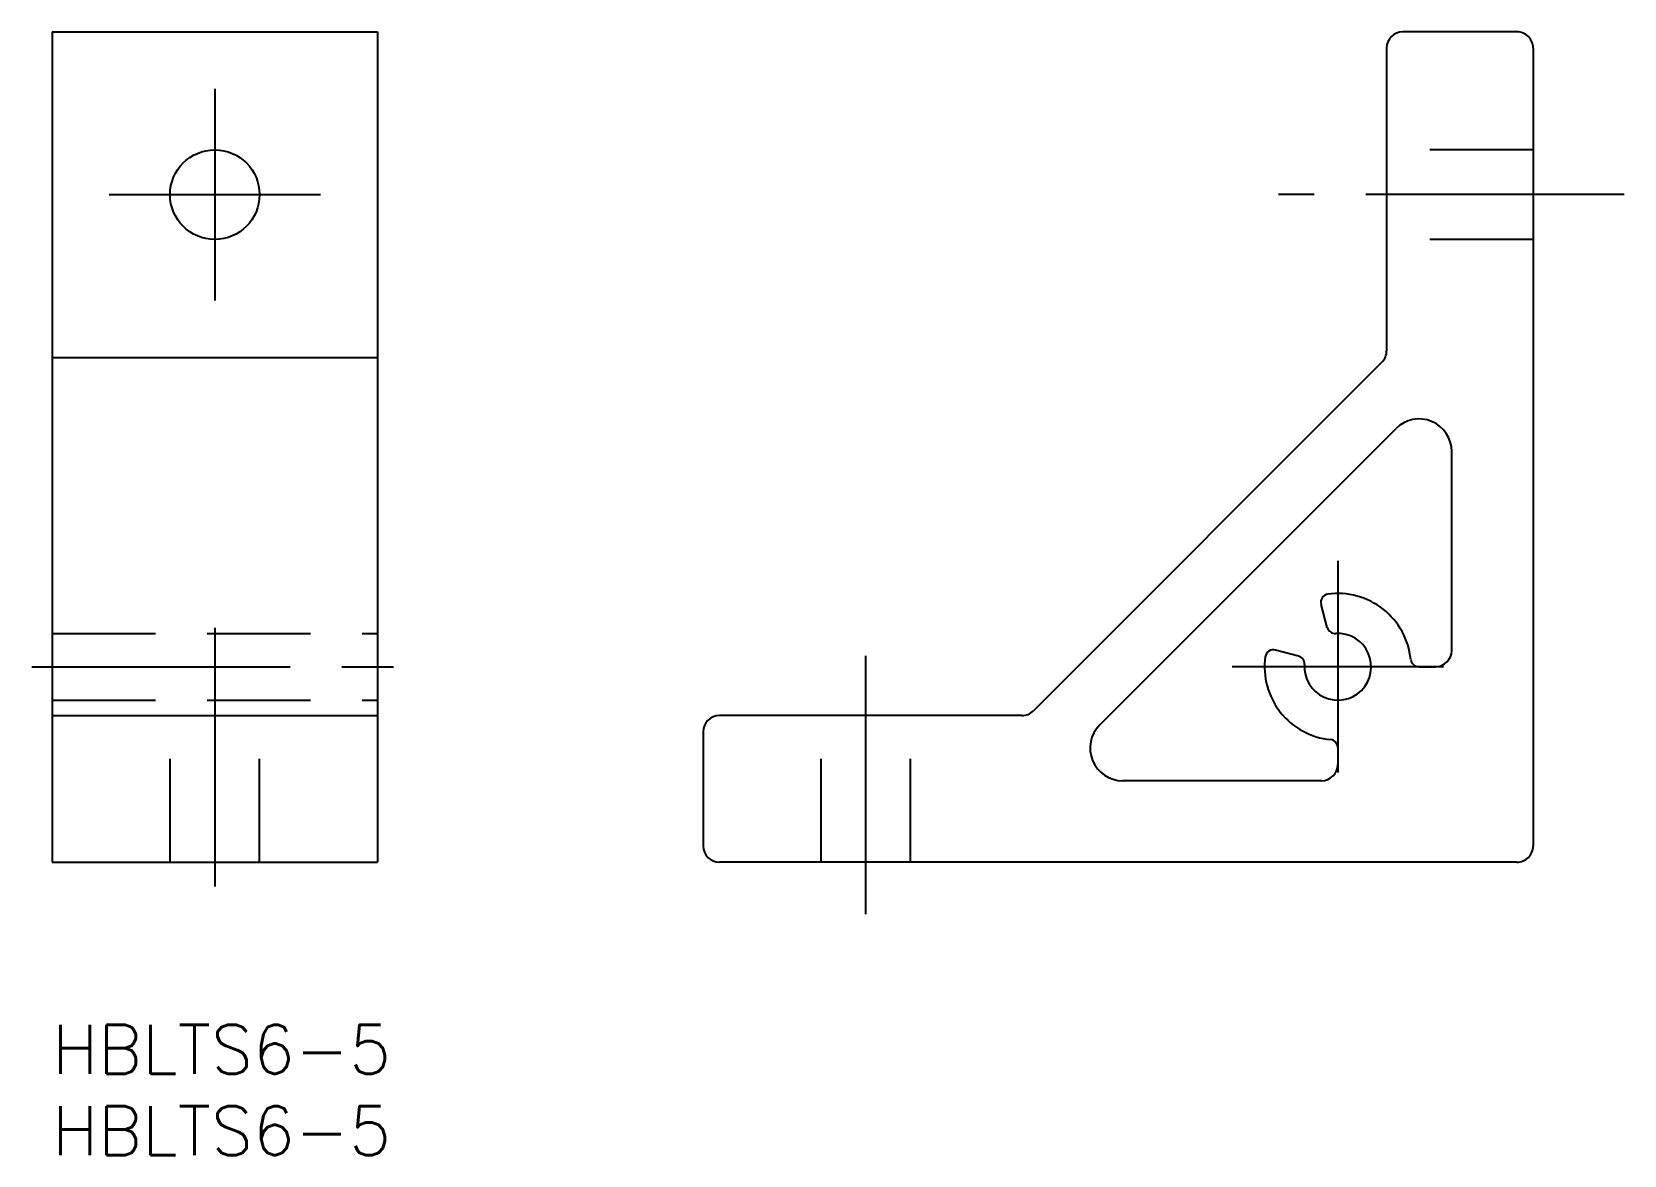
# Model space of a CAD drawing. Extents: x -1.2 to 96.6, y -8 to 61.
import ezdxf

# ---------------------------------------------------------------- set-up
doc = ezdxf.new("R2010")
doc.units = 0
doc.header["$LTSCALE"] = 0.5
doc.linetypes.add('CENTER', pattern=[50.8, 31.75, -6.35, 6.35, -6.35])
doc.linetypes.add('DASHED', pattern=[19.05, 12.7, -6.35])
for name, color, linetype in [('MSM_CENTER', 1, 'CENTER'), ('MSM_CONTINUOUS', 7, 'CONTINUOUS'), ('MSM_DASHED', 4, 'DASHED'), ('MSM_PART_NUMBER', 7, 'CONTINUOUS')]:
    doc.layers.add(name, color=color, linetype=linetype)
doc.styles.get("Standard").update_dxf_attribs({"font": 'txt.shx', "height": 3, "bigfont": 'bigfont.shx'})

msp = doc.modelspace()

# ---------------------------------------------------------------- linework, layer by layer
at = {"layer": 'MSM_CENTER'}
for p, q in [((10, 57.5), (10, 44.5)), ((3.5, 51), (16.5, 51)), ((96.592, 51), (75.361, 51)), ((79, 28.5), (79, 15.5)), ((10, 24.381), (10, 6.794)), ((50, 6.794), (50, 24.381)), ((-1.241, 22), (21.633, 22)), ((85.5, 22), (72.5, 22))]:
    msp.add_line(p, q, dxfattribs=at)
at = {"layer": 'MSM_CONTINUOUS'}
for p, q in [((0, 61), (0, 10)), ((0, 61), (20, 61)), ((20, 61), (20, 10)), ((90, 61), (83, 61)), ((82, 60), (82, 41.414)), ((91, 60), (91, 11)), ((0, 41), (20, 41)), ((81.707, 40.707), (60.293, 19.293)), ((64.364, 18.414), (82.586, 36.636)), ((86, 23), (86, 35.222)), ((78.353, 24.415), (77.973, 25.833)), ((76.585, 22.647), (75.167, 23.027)), ((83.975, 22), (85, 22)), ((0, 19), (20, 19)), ((59.586, 19), (41, 19)), ((40, 18), (40, 11)), ((79, 17.025), (79, 16)), ((78, 15), (65.778, 15)), ((0, 10), (20, 10)), ((90, 10), (41, 10))]:
    msp.add_line(p, q, dxfattribs=at)
msp.add_circle((10, 51), 2.75, dxfattribs=at)
for centre, radius, start, end in [((83, 60), 1, 90, 180), ((90, 60), 1, 0, 90.00002), ((81, 41.414), 1, 314.99996, 0), ((84, 35.222), 2, 0, 135), ((78.456, 25.963), 0.5, 97.81953, 195.00004), ((79, 22), 4.5, 5.73917, 97.81951), ((79, 22), 2.05, 176.30773, 93.6927), ((78.836, 24.545), 0.5, 195.00004, 273.69271), ((79, 22), 4.5, 172.18075, 264.26083), ((75.037, 22.544), 0.5, 74.99996, 172.18071), ((76.455, 22.164), 0.5, 356.30772, 74.99996), ((85, 23), 1, 270, 0), ((83.975, 22.5), 0.5, 185.73919, 270), ((41, 18), 1, 90, 180), ((59.586, 20), 1, 270, 315.00004), ((65.778, 17), 2, 135, 270), ((78.5, 17.025), 0.5, 0, 84.26081), ((78, 16), 1, 270, 0), ((41, 11), 1, 180, 270), ((90, 11), 1, 270, 0.00001)]:
    msp.add_arc(centre, radius, start, end, dxfattribs=at)
at = {"layer": 'MSM_DASHED'}
for p, q in [((91, 53.75), (82, 53.75)), ((91, 48.25), (82, 48.25)), ((0, 24.05), (20, 24.05)), ((0, 19.95), (20, 19.95)), ((7.25, 10), (7.25, 19)), ((12.75, 10), (12.75, 19)), ((47.25, 10), (47.25, 19)), ((52.75, 10), (52.75, 19))]:
    msp.add_line(p, q, dxfattribs=at)

# ---------------------------------------------------------------- texts
at = {"layer": 'MSM_PART_NUMBER'}
for p in [(0, -3), (0, -8)]:
    msp.add_text('HBLTS6-5', height=3, dxfattribs=at).set_placement(p)

doc.saveas('drawing.dxf')
